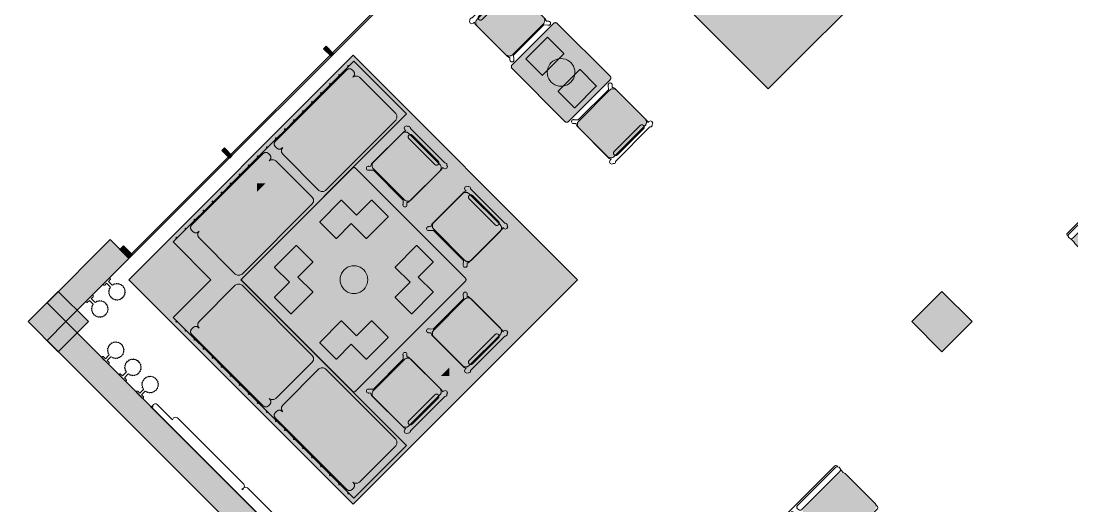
# Model space of a CAD drawing. Extents: x 2172.2 to 2210.6, y 415.3 to 458.1.
# Drawn here: x 2172.39 to 2182.26, y 447.79 to 452.34 of the extents above; entities that cross this region are included whole.
import ezdxf

# ---------------------------------------------------------------- set-up
doc = ezdxf.new("R2010")
doc.units = 0
for name, color, linetype, lineweight in [('AYAA_B2_BANQUETTES', 7, 'Continuous', 18), ('AYAA_B2_CHAIRS', 7, 'Continuous', 18), ('AYAA_B2_COLUMNS', 8, 'Continuous', 30), ('AYAA_B2_FINE_DETAIL', 8, 'Continuous', 9), ('AYAA_B2_FLOOR_DECOR', 32, 'Continuous', 9), ('AYAA_B2_GLAZING', 4, 'Continuous', 13), ('AYAA_B2_TABLES', 7, 'Continuous', 18), ('AYAA_B2_WALL_DECOR', 32, 'Continuous', 13), ('AYAA_B2_WALL_LIGHTS', 32, 'Continuous', 13), ('AYAA_B2_WALLS', 7, 'Continuous', 30)]:
    doc.layers.add(name, color=color, linetype=linetype, lineweight=lineweight)

# ---------------------------------------------------------------- blocks, each defined once
blk = doc.blocks.new('AYAA_B2_ARCHITECTURE')
at = {"layer": 'AYAA_B2_COLUMNS', "true_color": 0xc2b092}
for points in [[(-17.257515, 15.798936), (-16.974674, 15.516096), (-17.257515, 15.233257), (-17.540321, 15.51613)], [(-8.68074, 15.516096), (-8.96358, 15.233257), (-9.246388, 15.51613), (-8.96358, 15.798936)]]:
    blk.add_hatch(color=256, dxfattribs=at).paths.add_polyline_path(points)
at = {"layer": 'AYAA_B2_WALLS', "true_color": 0xe4e1d8}
for points in [[(-14.768146, 18.076176), (-14.744103, 18.100218), (-14.673393, 18.029507), (-14.697434, 18.005465)], [(-15.722739, 17.121582), (-15.698698, 17.145624), (-15.627987, 17.074913), (-15.652029, 17.050871)], [(-17.186804, 15.516096), (-17.363581, 15.692873), (-16.771379, 16.285074), (-16.594603, 16.108297)], [(-16.678041, 16.194565), (-16.645514, 16.227093), (-16.560661, 16.142239), (-16.593187, 16.109713)], [(-17.430969, 6.977996), (-17.607746, 7.154773), (-13.39339, 11.369129), (-17.363581, 15.33932), (-17.186804, 15.516096), (-13.039837, 11.369129)]]:
    blk.add_hatch(color=256, dxfattribs=at).paths.add_polyline_path(points)
at = {"layer": 'AYAA_B2_COLUMNS', "linetype": 'Continuous', "lineweight": -2}
for points in [[(-17.257515, 15.798936), (-16.974674, 15.516096), (-17.257515, 15.233257), (-17.540321, 15.51613)], [(-8.68074, 15.516096), (-8.96358, 15.233257), (-9.246388, 15.51613), (-8.96358, 15.798936)]]:
    blk.add_lwpolyline(points, close=True, dxfattribs=at)
at = {"layer": 'AYAA_B2_GLAZING', "linetype": 'Continuous', "lineweight": -2}
blk.add_lwpolyline([(-13.837099, 18.887014), (-13.826492, 18.876408), (-16.576925, 16.125977), (-16.58753, 16.136581)], close=True, dxfattribs=at)
at = {"layer": 'AYAA_B2_WALLS', "linetype": 'Continuous', "lineweight": -2}
for points in [[(-14.768146, 18.076176), (-14.744103, 18.100218), (-14.673393, 18.029507), (-14.697434, 18.005465)], [(-15.722739, 17.121582), (-15.698698, 17.145624), (-15.627987, 17.074913), (-15.652029, 17.050871)], [(-17.186804, 15.516096), (-17.363581, 15.692873), (-16.771379, 16.285074), (-16.594603, 16.108297)], [(-16.678041, 16.194565), (-16.645514, 16.227093), (-16.560661, 16.142239), (-16.593187, 16.109713)], [(-17.430969, 6.977996), (-17.607746, 7.154773), (-13.39339, 11.369129), (-17.363581, 15.33932), (-17.186804, 15.516096), (-13.039837, 11.369129)]]:
    blk.add_lwpolyline(points, close=True, dxfattribs=at)
blk = doc.blocks.new('AYAA_B2_FLOOR_DECOR_09')
at = {"true_color": 0xe6decc}
h = blk.add_hatch(color=256, dxfattribs=at)
h.paths.add_polyline_path([(-1.495, 1.485), (1.485, 1.485), (1.485, -1.495), (-1.495, -1.495)])
h.paths.add_polyline_path([(-1.2566, 1.2168), (-1.2566, 1.1572), (-0.119686, 1.1572), (-1.281886, -0.005), (-0.119686, -1.1672), (-1.2566, -1.1672), (-1.2566, -1.2268), (-0.060086, -1.2268), (-0.005, -1.281886), (0.050086, -1.2268), (1.2466, -1.2268), (1.2466, -1.1672), (0.109686, -1.1672), (1.271886, -0.005), (0.109686, 1.1572), (1.2466, 1.1572), (1.2466, 1.2168), (0.050086, 1.2168), (-0.005, 1.271886), (-0.060086, 1.2168)], flags=0)
at = {"true_color": 0xa16b4f}
for points in [[(1.2466, 1.2168), (1.2466, 1.1572), (-1.2566, 1.1572), (-1.2566, 1.2168)], [(-1.2566, -1.1672), (1.2466, -1.1672), (1.2466, -1.2268), (-1.2566, -1.2268)]]:
    blk.add_hatch(color=256, dxfattribs=at).paths.add_polyline_path(points)
at = {"true_color": 0x3d3b33}
for points in [[(-0.005, 1.271886), (0.050086, 1.2168), (-0.000486, 1.2168), (-0.005, 1.221314), (-0.009514, 1.2168), (-0.060086, 1.2168)], [(-1.281886, -0.005), (-0.119686, 1.1572), (-0.069114, 1.1572), (-1.231314, -0.005), (-0.069114, -1.1672), (-0.119686, -1.1672)], [(0.109686, 1.1572), (1.271886, -0.005), (0.109686, -1.1672), (0.059114, -1.1672), (1.221314, -0.005), (0.059114, 1.1572)], [(-0.009514, -1.2268), (-0.005, -1.231314), (-0.000486, -1.2268), (0.050086, -1.2268), (-0.005, -1.281886), (-0.060086, -1.2268)]]:
    blk.add_hatch(color=256, dxfattribs=at).paths.add_polyline_path(points)
at = {"true_color": 0xe6decc}
for points in [[(-0.005, 1.221314), (-0.000486, 1.2168), (-0.009514, 1.2168)], [(0.297514, -0.005), (-0.005, -0.307514), (-0.307514, -0.005), (-0.005, 0.297514)], [(-0.009514, -1.2268), (-0.000486, -1.2268), (-0.005, -1.231314)]]:
    blk.add_hatch(color=256, dxfattribs=at).paths.add_polyline_path(points)
h = blk.add_hatch(color=256, dxfattribs=at)
h.paths.add_polyline_path([(0.059114, 1.1572), (1.221314, -0.005), (0.059114, -1.1672), (-0.069114, -1.1672), (-1.231314, -0.005), (-0.069114, 1.1572)])
h.paths.add_polyline_path([(-0.005, -1.013686), (1.003686, -0.005), (-0.005, 1.003686), (-1.013686, -0.005)], flags=0)
at = {"true_color": 0xa16b4f}
h = blk.add_hatch(color=256, dxfattribs=at)
h.paths.add_polyline_path([(1.003686, -0.005), (-0.005, -1.013686), (-1.013686, -0.005), (-0.005, 1.003686)])
h.paths.add_polyline_path([(-0.005, -0.963114), (0.953114, -0.005), (-0.005, 0.953114), (-0.963114, -0.005)], flags=0)
at = {"true_color": 0xe6decc}
h = blk.add_hatch(color=256, dxfattribs=at)
h.paths.add_polyline_path([(-0.005, 0.953114), (0.953114, -0.005), (-0.005, -0.963114), (-0.963114, -0.005)])
h.paths.add_polyline_path([(-0.005, -0.715686), (0.705686, -0.005), (-0.005, 0.705686), (-0.715686, -0.005)], flags=0)
at = {"true_color": 0x3d3b33}
h = blk.add_hatch(color=256, dxfattribs=at)
h.paths.add_polyline_path([(-0.005, 0.705686), (0.705686, -0.005), (-0.005, -0.715686), (-0.715686, -0.005)])
h.paths.add_polyline_path([(-0.005, -0.665114), (0.655114, -0.005), (-0.005, 0.655114), (-0.665114, -0.005)], flags=0)
at = {"true_color": 0xe6decc}
h = blk.add_hatch(color=256, dxfattribs=at)
h.paths.add_polyline_path([(-0.665114, -0.005), (-0.005, 0.655114), (0.655114, -0.005), (-0.005, -0.665114)])
h.paths.add_polyline_path([(0.348086, -0.005), (-0.005, 0.348086), (-0.358086, -0.005), (-0.005, -0.358086)], flags=0)
at = {"true_color": 0x757d5e}
h = blk.add_hatch(color=256, dxfattribs=at)
h.paths.add_polyline_path([(-0.358086, -0.005), (-0.005, 0.348086), (0.348086, -0.005), (-0.005, -0.358086)])
h.paths.add_polyline_path([(0.297514, -0.005), (-0.005, 0.297514), (-0.307514, -0.005), (-0.005, -0.307514)], flags=0)
at = {"color": 0, "linetype": 'Continuous', "lineweight": -2}
blk.add_lwpolyline([(1.485, -1.495), (-1.495, -1.495), (-1.495, 1.485), (1.485, 1.485)], close=True, dxfattribs=at)
blk = doc.blocks.new('AYAA_B2_FLOOR_DECOR_10')
at = {"true_color": 0xe6decc}
h = blk.add_hatch(color=256, dxfattribs=at)
h.paths.add_polyline_path([(-1.495, 1.485), (1.485, 1.485), (1.485, -1.495), (-1.495, -1.495)])
h.paths.add_polyline_path([(-1.2566, 1.2168), (-1.2566, 1.1572), (-0.119686, 1.1572), (-1.281886, -0.005), (-0.119686, -1.1672), (-1.2566, -1.1672), (-1.2566, -1.2268), (-0.060086, -1.2268), (-0.005, -1.281886), (0.050086, -1.2268), (1.2466, -1.2268), (1.2466, -1.1672), (0.109686, -1.1672), (1.271886, -0.005), (0.109686, 1.1572), (1.2466, 1.1572), (1.2466, 1.2168), (0.050086, 1.2168), (-0.005, 1.271886), (-0.060086, 1.2168)], flags=0)
at = {"true_color": 0xa16b4f}
for points in [[(1.2466, 1.2168), (1.2466, 1.1572), (-1.2566, 1.1572), (-1.2566, 1.2168)], [(-1.2566, -1.1672), (1.2466, -1.1672), (1.2466, -1.2268), (-1.2566, -1.2268)]]:
    blk.add_hatch(color=256, dxfattribs=at).paths.add_polyline_path(points)
at = {"true_color": 0x3d3b33}
for points in [[(-0.005, 1.271886), (0.050086, 1.2168), (-0.000486, 1.2168), (-0.005, 1.221314), (-0.009514, 1.2168), (-0.060086, 1.2168)], [(-1.281886, -0.005), (-0.119686, 1.1572), (-0.069114, 1.1572), (-1.231314, -0.005), (-0.069114, -1.1672), (-0.119686, -1.1672)], [(0.109686, 1.1572), (1.271886, -0.005), (0.109686, -1.1672), (0.059114, -1.1672), (1.221314, -0.005), (0.059114, 1.1572)], [(-0.009514, -1.2268), (-0.005, -1.231314), (-0.000486, -1.2268), (0.050086, -1.2268), (-0.005, -1.281886), (-0.060086, -1.2268)]]:
    blk.add_hatch(color=256, dxfattribs=at).paths.add_polyline_path(points)
at = {"true_color": 0xe6decc}
for points in [[(-0.005, 1.221314), (-0.000486, 1.2168), (-0.009514, 1.2168)], [(0.297514, -0.005), (-0.005, -0.307514), (-0.307514, -0.005), (-0.005, 0.297514)], [(-0.009514, -1.2268), (-0.000486, -1.2268), (-0.005, -1.231314)]]:
    blk.add_hatch(color=256, dxfattribs=at).paths.add_polyline_path(points)
h = blk.add_hatch(color=256, dxfattribs=at)
h.paths.add_polyline_path([(0.059114, 1.1572), (1.221314, -0.005), (0.059114, -1.1672), (-0.069114, -1.1672), (-1.231314, -0.005), (-0.069114, 1.1572)])
h.paths.add_polyline_path([(-0.005, -1.013686), (1.003686, -0.005), (-0.005, 1.003686), (-1.013686, -0.005)], flags=0)
at = {"true_color": 0xa16b4f}
h = blk.add_hatch(color=256, dxfattribs=at)
h.paths.add_polyline_path([(1.003686, -0.005), (-0.005, -1.013686), (-1.013686, -0.005), (-0.005, 1.003686)])
h.paths.add_polyline_path([(-0.005, -0.963114), (0.953114, -0.005), (-0.005, 0.953114), (-0.963114, -0.005)], flags=0)
at = {"true_color": 0xe6decc}
h = blk.add_hatch(color=256, dxfattribs=at)
h.paths.add_polyline_path([(-0.005, 0.953114), (0.953114, -0.005), (-0.005, -0.963114), (-0.963114, -0.005)])
h.paths.add_polyline_path([(-0.005, -0.715686), (0.705686, -0.005), (-0.005, 0.705686), (-0.715686, -0.005)], flags=0)
at = {"true_color": 0x3d3b33}
h = blk.add_hatch(color=256, dxfattribs=at)
h.paths.add_polyline_path([(-0.005, 0.705686), (0.705686, -0.005), (-0.005, -0.715686), (-0.715686, -0.005)])
h.paths.add_polyline_path([(-0.005, -0.665114), (0.655114, -0.005), (-0.005, 0.655114), (-0.665114, -0.005)], flags=0)
at = {"true_color": 0xe6decc}
h = blk.add_hatch(color=256, dxfattribs=at)
h.paths.add_polyline_path([(-0.665114, -0.005), (-0.005, 0.655114), (0.655114, -0.005), (-0.005, -0.665114)])
h.paths.add_polyline_path([(0.348086, -0.005), (-0.005, 0.348086), (-0.358086, -0.005), (-0.005, -0.358086)], flags=0)
at = {"true_color": 0x757d5e}
h = blk.add_hatch(color=256, dxfattribs=at)
h.paths.add_polyline_path([(-0.358086, -0.005), (-0.005, 0.348086), (0.348086, -0.005), (-0.005, -0.358086)])
h.paths.add_polyline_path([(0.297514, -0.005), (-0.005, 0.297514), (-0.307514, -0.005), (-0.005, -0.307514)], flags=0)
at = {"color": 0, "linetype": 'Continuous', "lineweight": -2}
blk.add_lwpolyline([(1.485, -1.495), (-1.495, -1.495), (-1.495, 1.485), (1.485, 1.485)], close=True, dxfattribs=at)
blk = doc.blocks.new('AYAA_B2_PERIMETER_BENCH_5')
at = {"true_color": 0xe8ddc8}
for points in [[(-1.475, 0.22), (-1.469656, 0.239974), (-1.454974, 0.254656), (-1.435, 0.26), (-0.965, 0.26), (-0.945026, 0.254656), (-0.930344, 0.239974), (-0.925, 0.22), (-0.925, -0.18), (-0.930344, -0.199974), (-0.945026, -0.214656), (-0.965, -0.22), (-1.435, -0.22), (-1.454974, -0.214656), (-1.469656, -0.199974), (-1.475, -0.18)], [(-0.869656, 0.239974), (-0.854974, 0.254656), (-0.835, 0.26), (-0.365, 0.26), (-0.345026, 0.254656), (-0.330344, 0.239974), (-0.325, 0.22), (-0.325, -0.18), (-0.330344, -0.199974), (-0.345026, -0.214656), (-0.365, -0.22), (-0.835, -0.22), (-0.854974, -0.214656), (-0.869656, -0.199974), (-0.875, -0.18), (-0.875, 0.22)], [(-0.269656, 0.239974), (-0.254974, 0.254656), (-0.235, 0.26), (0.235, 0.26), (0.254974, 0.254656), (0.269656, 0.239974), (0.275, 0.22), (0.275, -0.18), (0.269656, -0.199974), (0.254974, -0.214656), (0.235, -0.22), (-0.235, -0.22), (-0.254974, -0.214656), (-0.269656, -0.199974), (-0.275, -0.18), (-0.275, 0.22)], [(0.345026, 0.254656), (0.365, 0.26), (0.835, 0.26), (0.854974, 0.254656), (0.869656, 0.239974), (0.875, 0.22), (0.875, -0.18), (0.869656, -0.199974), (0.854974, -0.214656), (0.835, -0.22), (0.365, -0.22), (0.345026, -0.214656), (0.330344, -0.199974), (0.325, -0.18), (0.325, 0.22), (0.330344, 0.239974)], [(0.965, 0.26), (1.435, 0.26), (1.454974, 0.254656), (1.469656, 0.239974), (1.475, 0.22), (1.475, -0.18), (1.469656, -0.199974), (1.454974, -0.214656), (1.435, -0.22), (0.965, -0.22), (0.945026, -0.214656), (0.930344, -0.199974), (0.925, -0.18), (0.925, 0.22), (0.930344, 0.239974), (0.945026, 0.254656)]]:
    blk.add_hatch(color=256, dxfattribs=at).paths.add_polyline_path(points)
at = {"color": 0, "linetype": 'Continuous', "lineweight": -2}
for points in [[(-1.472061, -0.271486), (-1.475, -0.2605), (-1.475, -0.2495), (-1.472061, -0.238514), (-1.47, -0.236453), (-1.47, -0.198688), (-1.475, -0.18), (-1.475, 0.22), (-1.47, 0.238688), (-1.47, 0.255), (-1.467996, 0.26249), (-1.46249, 0.267996), (-1.455, 0.27), (1.455, 0.27), (1.46249, 0.267996), (1.467996, 0.26249), (1.47, 0.255), (1.47, 0.238688), (1.475, 0.22), (1.475, -0.18), (1.47, -0.198688), (1.47, -0.236453), (1.472061, -0.238514), (1.475, -0.2495), (1.475, -0.2605), (1.472061, -0.271486), (1.469799, -0.273748), (1.47, -0.2745), (1.47, -0.2855), (1.468397, -0.291492), (1.463992, -0.295897), (1.458, -0.2975), (-1.458, -0.2975), (-1.463992, -0.295897), (-1.468397, -0.291492), (-1.47, -0.2855), (-1.47, -0.2745), (-1.469799, -0.273748)], [(-1.463986, -0.230439), (-1.453, -0.2275), (-0.947, -0.2275), (-0.936014, -0.230439), (-0.927939, -0.238514), (-0.925, -0.2495), (-0.925, -0.2605), (-0.927939, -0.271486), (-0.936014, -0.279561), (-0.947, -0.2825), (-1.453, -0.2825), (-1.463986, -0.279561), (-1.472061, -0.271486), (-1.475, -0.2605), (-1.475, -0.2495), (-1.472061, -0.238514)], [(-0.872061, -0.238514), (-0.863985, -0.230439), (-0.853, -0.2275), (-0.347, -0.2275), (-0.336014, -0.230439), (-0.327939, -0.238514), (-0.325, -0.2495), (-0.325, -0.2605), (-0.327939, -0.271486), (-0.336014, -0.279561), (-0.347, -0.2825), (-0.853, -0.2825), (-0.863985, -0.279561), (-0.872061, -0.271486), (-0.875, -0.2605), (-0.875, -0.2495)], [(-0.272061, -0.238514), (-0.263986, -0.230439), (-0.253, -0.2275), (0.253, -0.2275), (0.263986, -0.230439), (0.272061, -0.238514), (0.275, -0.2495), (0.275, -0.2605), (0.272061, -0.271486), (0.263986, -0.279561), (0.253, -0.2825), (-0.253, -0.2825), (-0.263986, -0.279561), (-0.272061, -0.271486), (-0.275, -0.2605), (-0.275, -0.2495)], [(0.325, -0.2495), (0.327939, -0.238514), (0.336014, -0.230439), (0.347, -0.2275), (0.853, -0.2275), (0.863985, -0.230439), (0.872061, -0.238514), (0.875, -0.2495), (0.875, -0.2605), (0.872061, -0.271486), (0.863985, -0.279561), (0.853, -0.2825), (0.347, -0.2825), (0.336014, -0.279561), (0.327939, -0.271486), (0.325, -0.2605)], [(0.925, -0.2495), (0.927939, -0.238514), (0.936014, -0.230439), (0.947, -0.2275), (1.453, -0.2275), (1.463986, -0.230439), (1.472061, -0.238514), (1.475, -0.2495), (1.475, -0.2605), (1.472061, -0.271486), (1.463986, -0.279561), (1.453, -0.2825), (0.947, -0.2825), (0.936014, -0.279561), (0.927939, -0.271486), (0.925, -0.2605)]]:
    blk.add_lwpolyline(points, close=True, dxfattribs=at)
blk = doc.blocks.new('AYAA_B2_PERIMETER_BENCH_4')
at = {"true_color": 0xe8ddc8}
for points in [[(-1.154974, 0.254656), (-1.135, 0.26), (-0.665, 0.26), (-0.645026, 0.254656), (-0.630344, 0.239974), (-0.625, 0.22), (-0.625, -0.18), (-0.630344, -0.199974), (-0.645026, -0.214656), (-0.665, -0.22), (-1.135, -0.22), (-1.154974, -0.214656), (-1.169656, -0.199974), (-1.175, -0.18), (-1.175, 0.22), (-1.169656, 0.239974)], [(-0.535, 0.26), (-0.065, 0.26), (-0.045026, 0.254656), (-0.030344, 0.239974), (-0.025, 0.22), (-0.025, -0.18), (-0.030344, -0.199974), (-0.045026, -0.214656), (-0.065, -0.22), (-0.535, -0.22), (-0.554974, -0.214656), (-0.569656, -0.199974), (-0.575, -0.18), (-0.575, 0.22), (-0.569656, 0.239974), (-0.554974, 0.254656)], [(0.045026, 0.254656), (0.065, 0.26), (0.535, 0.26), (0.554974, 0.254656), (0.569656, 0.239974), (0.575, 0.22), (0.575, -0.18), (0.569656, -0.199974), (0.554974, -0.214656), (0.535, -0.22), (0.065, -0.22), (0.045026, -0.214656), (0.030344, -0.199974), (0.025, -0.18), (0.025, 0.22), (0.030344, 0.239974)], [(0.665, 0.26), (1.135, 0.26), (1.154974, 0.254656), (1.169656, 0.239974), (1.175, 0.22), (1.175, -0.18), (1.169656, -0.199974), (1.154974, -0.214656), (1.135, -0.22), (0.665, -0.22), (0.645026, -0.214656), (0.630344, -0.199974), (0.625, -0.18), (0.625, 0.22), (0.630344, 0.239974), (0.645026, 0.254656)]]:
    blk.add_hatch(color=256, dxfattribs=at).paths.add_polyline_path(points)
at = {"color": 0, "linetype": 'Continuous', "lineweight": -2}
for points in [[(-1.175, -0.2495), (-1.172061, -0.238514), (-1.17, -0.236453), (-1.17, -0.198688), (-1.175, -0.18), (-1.175, 0.22), (-1.17, 0.238688), (-1.17, 0.255), (-1.167996, 0.26249), (-1.16249, 0.267996), (-1.155, 0.27), (1.155, 0.27), (1.16249, 0.267996), (1.167996, 0.26249), (1.17, 0.255), (1.17, 0.238688), (1.175, 0.22), (1.175, -0.18), (1.17, -0.198688), (1.17, -0.236453), (1.172061, -0.238514), (1.175, -0.2495), (1.175, -0.2605), (1.172061, -0.271486), (1.169799, -0.273748), (1.17, -0.2745), (1.17, -0.2855), (1.168397, -0.291492), (1.163992, -0.295897), (1.158, -0.2975), (-1.158, -0.2975), (-1.163992, -0.295897), (-1.168397, -0.291492), (-1.17, -0.2855), (-1.17, -0.2745), (-1.169799, -0.273748), (-1.172061, -0.271486), (-1.175, -0.2605)], [(-1.153, -0.2275), (-0.647, -0.2275), (-0.636015, -0.230439), (-0.627939, -0.238514), (-0.625, -0.2495), (-0.625, -0.2605), (-0.627939, -0.271486), (-0.636014, -0.279561), (-0.647, -0.2825), (-1.153, -0.2825), (-1.163985, -0.279561), (-1.172061, -0.271486), (-1.175, -0.2605), (-1.175, -0.2495), (-1.172061, -0.238514), (-1.163985, -0.230439)], [(-0.563986, -0.230439), (-0.553, -0.2275), (-0.047, -0.2275), (-0.036014, -0.230439), (-0.027939, -0.238514), (-0.025, -0.2495), (-0.025, -0.2605), (-0.027939, -0.271486), (-0.036014, -0.279561), (-0.047, -0.2825), (-0.553, -0.2825), (-0.563986, -0.279561), (-0.572061, -0.271486), (-0.575, -0.2605), (-0.575, -0.2495), (-0.572061, -0.238514)], [(0.027939, -0.238514), (0.036014, -0.230439), (0.047, -0.2275), (0.553, -0.2275), (0.563986, -0.230439), (0.572061, -0.238514), (0.575, -0.2495), (0.575, -0.2605), (0.572061, -0.271486), (0.563986, -0.279561), (0.553, -0.2825), (0.047, -0.2825), (0.036014, -0.279561), (0.027939, -0.271486), (0.025, -0.2605), (0.025, -0.2495)], [(0.636015, -0.230439), (0.647, -0.2275), (1.153, -0.2275), (1.163985, -0.230439), (1.172061, -0.238514), (1.175, -0.2495), (1.175, -0.2605), (1.172061, -0.271486), (1.163985, -0.279561), (1.153, -0.2825), (0.647, -0.2825), (0.636015, -0.279561), (0.627939, -0.271486), (0.625, -0.2605), (0.625, -0.2495), (0.627939, -0.238514)]]:
    blk.add_lwpolyline(points, close=True, dxfattribs=at)
blk = doc.blocks.new('AYAA_B2_L_CORNER_BANQUETTE')
at = {"true_color": 0xe8ddc8}
for points in [[(-0.825, 1.38), (-0.80253, 1.373988), (-0.786012, 1.357471), (-0.78, 1.335), (-0.78, 0.405), (-0.786012, 0.38253), (-0.802529, 0.366012), (-0.825, 0.36), (-1.305, 0.36), (-1.327471, 0.366012), (-1.343988, 0.38253), (-1.35, 0.405), (-1.35, 1.335), (-1.343988, 1.357471), (-1.327471, 1.373988), (-1.305, 1.38)], [(-0.825, 0.27), (-0.80253, 0.263988), (-0.786012, 0.24747), (-0.78, 0.225), (-0.78, -0.705), (-0.786012, -0.72747), (-0.802529, -0.743988), (-0.825, -0.75), (-1.305, -0.75), (-1.327471, -0.743988), (-1.343988, -0.72747), (-1.35, -0.705), (-1.35, 0.225), (-1.343988, 0.24747), (-1.327471, 0.263988), (-1.305, 0.27)], [(-0.72747, -0.786012), (-0.705, -0.78), (0.225, -0.78), (0.24747, -0.786012), (0.263988, -0.80253), (0.27, -0.825), (0.27, -1.305), (0.263988, -1.327471), (0.24747, -1.343988), (0.225, -1.35), (-0.705, -1.35), (-0.72747, -1.343988), (-0.743988, -1.327471), (-0.75, -1.305), (-0.75, -0.825), (-0.743988, -0.802529)], [(0.405, -0.78), (1.335, -0.78), (1.357471, -0.786012), (1.373988, -0.80253), (1.38, -0.825), (1.38, -1.305), (1.373988, -1.327471), (1.357471, -1.343988), (1.335, -1.35), (0.405, -1.35), (0.38253, -1.343988), (0.366012, -1.327471), (0.36, -1.305), (0.36, -0.825), (0.366012, -0.802529), (0.38253, -0.786012)]]:
    blk.add_hatch(color=256, dxfattribs=at).paths.add_polyline_path(points)
at = {"color": 0, "linetype": 'Continuous', "lineweight": -2}
for points in [[(-1.45, 1.38), (-1.451465, 1.376464), (-1.455, 1.375), (-1.458536, 1.376464), (-1.46, 1.38), (-1.458536, 1.383536), (-1.455, 1.385), (-1.451465, 1.383536)], [(-1.45, -0.9), (-1.45, -0.75), (-1.45, -0.66), (-1.45, -0.54), (-1.45, -0.42), (-1.45, -0.3), (-1.45, -0.18), (-1.45, -0.06), (-1.45, 0.06), (-1.45, 0.18), (-1.45, 0.3), (-1.45, 0.42), (-1.45, 0.54), (-1.45, 0.66), (-1.45, 0.78), (-1.45, 0.9), (-1.45, 1.02), (-1.45, 1.14), (-1.45, 1.26), (-1.45, 1.38), (-1.45, 1.45), (-0.75, 1.45), (-0.75, -0.75), (1.45, -0.75), (1.45, -1.45), (1.435, -1.45), (1.38, -1.45), (1.26, -1.45), (1.14, -1.45), (1.02, -1.45), (0.9, -1.45), (0.78, -1.45), (0.66, -1.45), (0.54, -1.45), (0.42, -1.45), (0.3, -1.45), (0.18, -1.45), (0.06, -1.45), (-0.06, -1.45), (-0.18, -1.45), (-0.3, -1.45), (-0.42, -1.45), (-0.54, -1.45), (-0.66, -1.45), (-0.75, -1.45), (-0.78, -1.45), (-0.9, -1.45), (-0.95, -1.45), (-0.95, -0.95), (-1.45, -0.95), (-1.45, -0.935)], [(-1.44, 1.345), (-1.435324, 1.362477), (-1.422477, 1.375324), (-1.405, 1.38), (-1.385, 1.38), (-1.367523, 1.375324), (-1.354676, 1.362477), (-1.35, 1.345), (-1.35, 1.335), (-1.343988, 1.357471), (-1.327471, 1.373988), (-1.305, 1.38), (-0.825, 1.38), (-0.80253, 1.373988), (-0.786012, 1.357471), (-0.78, 1.335), (-0.78, 0.405), (-0.786012, 0.38253), (-0.802529, 0.366012), (-0.825, 0.36), (-1.305, 0.36), (-1.327471, 0.366012), (-1.343988, 0.38253), (-1.35, 0.405), (-1.35, 0.395), (-1.354676, 0.377523), (-1.367523, 0.364676), (-1.385, 0.36), (-1.405, 0.36), (-1.422477, 0.364676), (-1.435324, 0.377523), (-1.44, 0.395)], [(-1.45, 1.26), (-1.451465, 1.256464), (-1.455, 1.255), (-1.458536, 1.256464), (-1.46, 1.26), (-1.458536, 1.263535), (-1.455, 1.265), (-1.451465, 1.263535)], [(-1.45, 1.14), (-1.451465, 1.136464), (-1.455, 1.135), (-1.458536, 1.136464), (-1.46, 1.14), (-1.458536, 1.143535), (-1.455, 1.145), (-1.451465, 1.143535)], [(-1.45, 1.02), (-1.451465, 1.016464), (-1.455, 1.015), (-1.458536, 1.016464), (-1.46, 1.02), (-1.458536, 1.023535), (-1.455, 1.025), (-1.451465, 1.023535)], [(-1.45, 0.9), (-1.451465, 0.896464), (-1.455, 0.895), (-1.458536, 0.896464), (-1.46, 0.9), (-1.458536, 0.903535), (-1.455, 0.905), (-1.451465, 0.903535)], [(-1.45, 0.78), (-1.451465, 0.776464), (-1.455, 0.775), (-1.458536, 0.776464), (-1.46, 0.78), (-1.458536, 0.783535), (-1.455, 0.785), (-1.451465, 0.783535)], [(-1.45, 0.66), (-1.451465, 0.656465), (-1.455, 0.655), (-1.458536, 0.656465), (-1.46, 0.66), (-1.458536, 0.663536), (-1.455, 0.665), (-1.451465, 0.663536)], [(-1.45, 0.54), (-1.451465, 0.536465), (-1.455, 0.535), (-1.458536, 0.536465), (-1.46, 0.54), (-1.458536, 0.543536), (-1.455, 0.545), (-1.451465, 0.543536)], [(-1.45, 0.42), (-1.451465, 0.416464), (-1.455, 0.415), (-1.458536, 0.416464), (-1.46, 0.42), (-1.458536, 0.423536), (-1.455, 0.425), (-1.451465, 0.423536)], [(-1.45, 0.3), (-1.451465, 0.296464), (-1.455, 0.295), (-1.458536, 0.296464), (-1.46, 0.3), (-1.458536, 0.303536), (-1.455, 0.305), (-1.451465, 0.303536)], [(-1.367523, 0.265324), (-1.354676, 0.252477), (-1.35, 0.235), (-1.35, 0.225), (-1.343988, 0.24747), (-1.327471, 0.263988), (-1.305, 0.27), (-0.825, 0.27), (-0.80253, 0.263988), (-0.786012, 0.24747), (-0.78, 0.225), (-0.78, -0.705), (-0.786012, -0.72747), (-0.802529, -0.743988), (-0.825, -0.75), (-1.305, -0.75), (-1.327471, -0.743988), (-1.343988, -0.72747), (-1.35, -0.705), (-1.35, -0.715), (-1.354676, -0.732477), (-1.367523, -0.745324), (-1.385, -0.75), (-1.405, -0.75), (-1.422477, -0.745324), (-1.435324, -0.732477), (-1.44, -0.715), (-1.44, 0.235), (-1.435324, 0.252477), (-1.422477, 0.265324), (-1.405, 0.27), (-1.385, 0.27)], [(-1.45, 0.18), (-1.451465, 0.176464), (-1.455, 0.175), (-1.458536, 0.176464), (-1.46, 0.18), (-1.458536, 0.183536), (-1.455, 0.185), (-1.451465, 0.183536)], [(-1.45, 0.06), (-1.451465, 0.056464), (-1.455, 0.055), (-1.458536, 0.056464), (-1.46, 0.06), (-1.458536, 0.063536), (-1.455, 0.065), (-1.451465, 0.063536)], [(-1.45, -0.06), (-1.451465, -0.063536), (-1.455, -0.065), (-1.458536, -0.063536), (-1.46, -0.06), (-1.458536, -0.056464), (-1.455, -0.055), (-1.451465, -0.056464)], [(-1.45, -0.18), (-1.451465, -0.183536), (-1.455, -0.185), (-1.458536, -0.183536), (-1.46, -0.18), (-1.458536, -0.176464), (-1.455, -0.175), (-1.451465, -0.176464)], [(-1.45, -0.3), (-1.451465, -0.303536), (-1.455, -0.305), (-1.458536, -0.303536), (-1.46, -0.3), (-1.458536, -0.296464), (-1.455, -0.295), (-1.451465, -0.296464)], [(-1.45, -0.42), (-1.451465, -0.423536), (-1.455, -0.425), (-1.458536, -0.423536), (-1.46, -0.42), (-1.458536, -0.416464), (-1.455, -0.415), (-1.451465, -0.416464)], [(-1.45, -0.54), (-1.451465, -0.543536), (-1.455, -0.545), (-1.458536, -0.543536), (-1.46, -0.54), (-1.458536, -0.536465), (-1.455, -0.535), (-1.451465, -0.536465)], [(-1.45, -0.66), (-1.451465, -0.663536), (-1.455, -0.665), (-1.458536, -0.663536), (-1.46, -0.66), (-1.458536, -0.656465), (-1.455, -0.655), (-1.451465, -0.656465)], [(-1.458536, -0.783535), (-1.46, -0.78), (-1.458536, -0.776464), (-1.455, -0.775), (-1.451465, -0.776464), (-1.45, -0.78), (-1.451465, -0.783535), (-1.455, -0.785)], [(-0.745324, -1.367523), (-0.732477, -1.354676), (-0.715, -1.35), (-0.705, -1.35), (-0.72747, -1.343988), (-0.743988, -1.327471), (-0.75, -1.305), (-0.75, -0.825), (-0.743988, -0.802529), (-0.72747, -0.786012), (-0.705, -0.78), (0.225, -0.78), (0.24747, -0.786012), (0.263988, -0.80253), (0.27, -0.825), (0.27, -1.305), (0.263988, -1.327471), (0.24747, -1.343988), (0.225, -1.35), (0.235, -1.35), (0.252477, -1.354676), (0.265324, -1.367523), (0.27, -1.385), (0.27, -1.405), (0.265324, -1.422477), (0.252477, -1.435324), (0.235, -1.44), (-0.715, -1.44), (-0.732477, -1.435324), (-0.745324, -1.422477), (-0.75, -1.405), (-0.75, -1.385)], [(0.377523, -1.354676), (0.395, -1.35), (0.405, -1.35), (0.38253, -1.343988), (0.366012, -1.327471), (0.36, -1.305), (0.36, -0.825), (0.366012, -0.802529), (0.38253, -0.786012), (0.405, -0.78), (1.335, -0.78), (1.357471, -0.786012), (1.373988, -0.80253), (1.38, -0.825), (1.38, -1.305), (1.373988, -1.327471), (1.357471, -1.343988), (1.335, -1.35), (1.345, -1.35), (1.362477, -1.354676), (1.375324, -1.367523), (1.38, -1.385), (1.38, -1.405), (1.375324, -1.422477), (1.362477, -1.435324), (1.345, -1.44), (0.395, -1.44), (0.377523, -1.435324), (0.364676, -1.422477), (0.36, -1.405), (0.36, -1.385), (0.364676, -1.367523)], [(-1.45, -0.9), (-1.451465, -0.903535), (-1.455, -0.905), (-1.458536, -0.903535), (-1.46, -0.9), (-1.458536, -0.896464), (-1.455, -0.895), (-1.451465, -0.896464)], [(-0.9, -1.45), (-0.896464, -1.451465), (-0.895, -1.455), (-0.896464, -1.458536), (-0.9, -1.46), (-0.903535, -1.458536), (-0.905, -1.455), (-0.903535, -1.451465)], [(-0.78, -1.45), (-0.776464, -1.451465), (-0.775, -1.455), (-0.776464, -1.458536), (-0.78, -1.46), (-0.783535, -1.458536), (-0.785, -1.455), (-0.783535, -1.451465)], [(-0.66, -1.45), (-0.656465, -1.451465), (-0.655, -1.455), (-0.656465, -1.458536), (-0.66, -1.46), (-0.663536, -1.458536), (-0.665, -1.455), (-0.663536, -1.451465)], [(-0.54, -1.45), (-0.536465, -1.451465), (-0.535, -1.455), (-0.536465, -1.458536), (-0.54, -1.46), (-0.543536, -1.458536), (-0.545, -1.455), (-0.543536, -1.451465)], [(-0.42, -1.45), (-0.416464, -1.451465), (-0.415, -1.455), (-0.416464, -1.458536), (-0.42, -1.46), (-0.423536, -1.458536), (-0.425, -1.455), (-0.423536, -1.451465)], [(-0.3, -1.45), (-0.296464, -1.451465), (-0.295, -1.455), (-0.296464, -1.458536), (-0.3, -1.46), (-0.303536, -1.458536), (-0.305, -1.455), (-0.303536, -1.451465)], [(-0.18, -1.45), (-0.176464, -1.451465), (-0.175, -1.455), (-0.176464, -1.458536), (-0.18, -1.46), (-0.183536, -1.458536), (-0.185, -1.455), (-0.183536, -1.451465)], [(-0.06, -1.45), (-0.056464, -1.451465), (-0.055, -1.455), (-0.056464, -1.458536), (-0.06, -1.46), (-0.063536, -1.458536), (-0.065, -1.455), (-0.063536, -1.451465)], [(0.06, -1.45), (0.063536, -1.451465), (0.065, -1.455), (0.063536, -1.458536), (0.06, -1.46), (0.056464, -1.458536), (0.055, -1.455), (0.056464, -1.451465)], [(0.18, -1.45), (0.183536, -1.451465), (0.185, -1.455), (0.183536, -1.458536), (0.18, -1.46), (0.176464, -1.458536), (0.175, -1.455), (0.176464, -1.451465)], [(0.3, -1.45), (0.303536, -1.451465), (0.305, -1.455), (0.303536, -1.458536), (0.3, -1.46), (0.296464, -1.458536), (0.295, -1.455), (0.296464, -1.451465)], [(0.42, -1.45), (0.423536, -1.451465), (0.425, -1.455), (0.423536, -1.458536), (0.42, -1.46), (0.416464, -1.458536), (0.415, -1.455), (0.416464, -1.451465)], [(0.54, -1.45), (0.543536, -1.451465), (0.545, -1.455), (0.543536, -1.458536), (0.54, -1.46), (0.536465, -1.458536), (0.535, -1.455), (0.536465, -1.451465)], [(0.66, -1.45), (0.663536, -1.451465), (0.665, -1.455), (0.663536, -1.458536), (0.66, -1.46), (0.656465, -1.458536), (0.655, -1.455), (0.656465, -1.451465)], [(0.78, -1.45), (0.783535, -1.451465), (0.785, -1.455), (0.783535, -1.458536), (0.78, -1.46), (0.776464, -1.458536), (0.775, -1.455), (0.776464, -1.451465)], [(0.9, -1.45), (0.903535, -1.451465), (0.905, -1.455), (0.903535, -1.458536), (0.9, -1.46), (0.896464, -1.458536), (0.895, -1.455), (0.896464, -1.451465)], [(1.02, -1.45), (1.023535, -1.451465), (1.025, -1.455), (1.023535, -1.458536), (1.02, -1.46), (1.016464, -1.458536), (1.015, -1.455), (1.016464, -1.451465)], [(1.14, -1.45), (1.143535, -1.451465), (1.145, -1.455), (1.143535, -1.458536), (1.14, -1.46), (1.136464, -1.458536), (1.135, -1.455), (1.136464, -1.451465)], [(1.26, -1.45), (1.263535, -1.451465), (1.265, -1.455), (1.263535, -1.458536), (1.26, -1.46), (1.256464, -1.458536), (1.255, -1.455), (1.256464, -1.451465)], [(1.38, -1.45), (1.383536, -1.451465), (1.385, -1.455), (1.383536, -1.458536), (1.38, -1.46), (1.376464, -1.458536), (1.375, -1.455), (1.376464, -1.451465)]]:
    blk.add_lwpolyline(points, close=True, dxfattribs=at)
blk = doc.blocks.new('AYAA_B2_L_CORNER_TABLE')
at = {"true_color": 0xefe8d6}
blk.add_hatch(color=256, dxfattribs=at).paths.add_polyline_path([(-0.744142, -0.744142), (-0.745867, -0.742175), (-0.747321, -0.74), (-0.748478, -0.737654), (-0.749319, -0.735176), (-0.749829, -0.732611), (-0.75, -0.73), (-0.75, 0.73), (-0.749829, 0.732611), (-0.749319, 0.735176), (-0.748478, 0.737654), (-0.747321, 0.74), (-0.745867, 0.742175), (-0.744142, 0.744142), (-0.742175, 0.745867), (-0.74, 0.747321), (-0.737654, 0.748478), (-0.735176, 0.749319), (-0.732611, 0.749829), (-0.73, 0.75), (0.73, 0.75), (0.732611, 0.749829), (0.735176, 0.749319), (0.737654, 0.748478), (0.74, 0.747321), (0.742175, 0.745867), (0.744142, 0.744142), (0.745867, 0.742175), (0.747321, 0.74), (0.748478, 0.737654), (0.749319, 0.735176), (0.749829, 0.732611), (0.75, 0.73), (0.75, -0.73), (0.749829, -0.732611), (0.749319, -0.735176), (0.748478, -0.737654), (0.747321, -0.74), (0.745867, -0.742175), (0.744142, -0.744142), (0.742175, -0.745867), (0.74, -0.747321), (0.737654, -0.748478), (0.735176, -0.749319), (0.732611, -0.749829), (0.73, -0.75), (-0.73, -0.75), (-0.732611, -0.749829), (-0.735176, -0.749319), (-0.737654, -0.748478), (-0.74, -0.747321), (-0.742175, -0.745867)])
at = {"color": 0, "linetype": 'Continuous', "lineweight": -2}
blk.add_lwpolyline([(-0.75, 0.73), (-0.749829, 0.732611), (-0.749319, 0.735176), (-0.748478, 0.737654), (-0.747321, 0.74), (-0.745867, 0.742175), (-0.744142, 0.744142), (-0.742175, 0.745867), (-0.74, 0.747321), (-0.737654, 0.748478), (-0.735176, 0.749319), (-0.732611, 0.749829), (-0.73, 0.75), (0.73, 0.75), (0.732611, 0.749829), (0.735176, 0.749319), (0.737654, 0.748478), (0.74, 0.747321), (0.742175, 0.745867), (0.744142, 0.744142), (0.745867, 0.742175), (0.747321, 0.74), (0.748478, 0.737654), (0.749319, 0.735176), (0.749829, 0.732611), (0.75, 0.73), (0.75, -0.73), (0.749829, -0.732611), (0.749319, -0.735176), (0.748478, -0.737654), (0.747321, -0.74), (0.745867, -0.742175), (0.744142, -0.744142), (0.742175, -0.745867), (0.74, -0.747321), (0.737654, -0.748478), (0.735176, -0.749319), (0.732611, -0.749829), (0.73, -0.75), (-0.73, -0.75), (-0.732611, -0.749829), (-0.735176, -0.749319), (-0.737654, -0.748478), (-0.74, -0.747321), (-0.742175, -0.745867), (-0.744142, -0.744142), (-0.745867, -0.742175), (-0.747321, -0.74), (-0.748478, -0.737654), (-0.749319, -0.735176), (-0.749829, -0.732611), (-0.75, -0.73)], close=True, dxfattribs=at)
at = {"layer": 'AYAA_B2_FINE_DETAIL', "linetype": 'Continuous', "lineweight": -2}
for points in [[(-0.643, 0.41), (-0.445, 0.41), (-0.445, 0.608), (-0.444733, 0.608999), (-0.443999, 0.609733), (-0.443, 0.61), (-0.157, 0.61), (-0.156001, 0.609733), (-0.155267, 0.608999), (-0.155, 0.608), (-0.155, 0.392), (-0.155267, 0.391001), (-0.156001, 0.390267), (-0.157, 0.39), (-0.355, 0.39), (-0.355, 0.192), (-0.355267, 0.191001), (-0.356001, 0.190267), (-0.357, 0.19), (-0.643, 0.19), (-0.643999, 0.190267), (-0.644733, 0.191001), (-0.645, 0.192), (-0.645, 0.408), (-0.644733, 0.408999), (-0.643999, 0.409733)], [(0.443, 0.61), (0.443999, 0.609733), (0.444733, 0.608999), (0.445, 0.608), (0.445, 0.41), (0.643, 0.41), (0.643999, 0.409733), (0.644733, 0.408999), (0.645, 0.408), (0.645, 0.192), (0.644733, 0.191001), (0.643999, 0.190267), (0.643, 0.19), (0.357, 0.19), (0.356001, 0.190267), (0.355267, 0.191001), (0.355, 0.192), (0.355, 0.39), (0.157, 0.39), (0.156001, 0.390267), (0.155267, 0.391001), (0.155, 0.392), (0.155, 0.608), (0.155267, 0.608999), (0.156001, 0.609733), (0.157, 0.61)], [(-0.123637, 0.040172), (-0.115831, 0.059019), (-0.105172, 0.076412), (-0.091924, 0.091924), (-0.076412, 0.105172), (-0.059019, 0.115831), (-0.040172, 0.123637), (-0.020336, 0.128399), (0, 0.13), (0.020336, 0.128399), (0.040172, 0.123637), (0.059019, 0.115831), (0.076412, 0.105172), (0.091924, 0.091924), (0.105172, 0.076412), (0.115831, 0.059019), (0.123637, 0.040172), (0.128399, 0.020336), (0.13, 0), (0.128399, -0.020336), (0.123637, -0.040172), (0.115831, -0.059019), (0.105172, -0.076412), (0.091924, -0.091924), (0.076412, -0.105172), (0.059019, -0.115831), (0.040172, -0.123637), (0.020336, -0.128399), (0, -0.13), (-0.020336, -0.128399), (-0.040172, -0.123637), (-0.059019, -0.115831), (-0.076412, -0.105172), (-0.091924, -0.091924), (-0.105172, -0.076412), (-0.115831, -0.059019), (-0.123637, -0.040172), (-0.128399, -0.020336), (-0.13, 0), (-0.128399, 0.020336)], [(-0.356001, -0.190267), (-0.355267, -0.191001), (-0.355, -0.192), (-0.355, -0.39), (-0.157, -0.39), (-0.156001, -0.390267), (-0.155267, -0.391001), (-0.155, -0.392), (-0.155, -0.608), (-0.155267, -0.608999), (-0.156001, -0.609733), (-0.157, -0.61), (-0.443, -0.61), (-0.443999, -0.609733), (-0.444733, -0.608999), (-0.445, -0.608), (-0.445, -0.41), (-0.643, -0.41), (-0.643999, -0.409733), (-0.644733, -0.408999), (-0.645, -0.408), (-0.645, -0.192), (-0.644733, -0.191001), (-0.643999, -0.190267), (-0.643, -0.19), (-0.357, -0.19)], [(0.155267, -0.391001), (0.156001, -0.390267), (0.157, -0.39), (0.355, -0.39), (0.355, -0.192), (0.355267, -0.191001), (0.356001, -0.190267), (0.357, -0.19), (0.643, -0.19), (0.643999, -0.190267), (0.644733, -0.191001), (0.645, -0.192), (0.645, -0.408), (0.644733, -0.408999), (0.643999, -0.409733), (0.643, -0.41), (0.445, -0.41), (0.445, -0.608), (0.444733, -0.608999), (0.443999, -0.609733), (0.443, -0.61), (0.157, -0.61), (0.156001, -0.609733), (0.155267, -0.608999), (0.155, -0.608), (0.155, -0.392)]]:
    blk.add_lwpolyline(points, close=True, dxfattribs=at)
blk = doc.blocks.new('AYAA_B2_CHAIR_IVORY')
at = {"true_color": 0xeee6d3}
blk.add_hatch(color=256, dxfattribs=at).paths.add_polyline_path([(-0.247475, -0.204863), (-0.248872, -0.200013), (-0.249717, -0.195038), (-0.25, -0.19), (-0.25, 0.19), (-0.249717, 0.195038), (-0.248872, 0.200013), (-0.247475, 0.204863), (-0.245544, 0.209525), (-0.243103, 0.213941), (-0.240182, 0.218057), (-0.23682, 0.22182), (-0.233057, 0.225182), (-0.228941, 0.228103), (-0.224525, 0.230544), (-0.219863, 0.232475), (-0.215013, 0.233872), (-0.210038, 0.234717), (-0.205, 0.235), (0.205, 0.235), (0.210038, 0.234717), (0.215013, 0.233872), (0.219863, 0.232475), (0.224525, 0.230544), (0.228941, 0.228103), (0.233057, 0.225182), (0.23682, 0.22182), (0.240182, 0.218057), (0.243103, 0.213941), (0.245544, 0.209525), (0.247475, 0.204863), (0.248872, 0.200013), (0.249717, 0.195038), (0.25, 0.19), (0.25, -0.19), (0.249717, -0.195038), (0.248872, -0.200013), (0.247475, -0.204863), (0.245544, -0.209525), (0.243103, -0.213941), (0.240182, -0.218057), (0.23682, -0.22182), (0.233057, -0.225182), (0.228941, -0.228103), (0.224525, -0.230544), (0.219863, -0.232475), (0.215013, -0.233872), (0.210038, -0.234717), (0.205, -0.235), (-0.205, -0.235), (-0.210038, -0.234717), (-0.215013, -0.233872), (-0.219863, -0.232475), (-0.224525, -0.230544), (-0.228941, -0.228103), (-0.233057, -0.225182), (-0.23682, -0.22182), (-0.240182, -0.218057), (-0.243103, -0.213941), (-0.245544, -0.209525)])
at = {"color": 0, "linetype": 'Continuous', "lineweight": -2}
for points in [[(-0.255, -0.233), (-0.242972, -0.233), (-0.245992, -0.22998), (-0.25, -0.215), (-0.25, 0.215), (-0.245992, 0.22998), (-0.240149, 0.235823), (-0.252556, 0.249383), (-0.254118, 0.250179), (-0.258321, 0.254382), (-0.26102, 0.259679), (-0.26195, 0.26555), (-0.26102, 0.271421), (-0.258321, 0.276718), (-0.254118, 0.280921), (-0.248821, 0.28362), (-0.24295, 0.28455), (-0.237079, 0.28362), (-0.231782, 0.280921), (-0.227579, 0.276718), (-0.22608, 0.273776), (-0.20172, 0.24715), (-0.200943, 0.245), (0.200943, 0.245), (0.20172, 0.24715), (0.22608, 0.273776), (0.227579, 0.276718), (0.231782, 0.280921), (0.237079, 0.28362), (0.24295, 0.28455), (0.248821, 0.28362), (0.254118, 0.280921), (0.258321, 0.276718), (0.26102, 0.271421), (0.26195, 0.26555), (0.26102, 0.259679), (0.258321, 0.254382), (0.254118, 0.250179), (0.252556, 0.249383), (0.240149, 0.235823), (0.245992, 0.22998), (0.25, 0.215), (0.25, -0.215), (0.245992, -0.22998), (0.242972, -0.233), (0.255, -0.233), (0.270556, -0.239444), (0.277, -0.255), (0.270556, -0.270556), (0.259027, -0.275332), (0.258321, -0.276718), (0.254118, -0.280921), (0.248821, -0.28362), (0.24295, -0.28455), (0.237079, -0.28362), (0.231782, -0.280921), (0.227861, -0.277), (-0.227861, -0.277), (-0.231782, -0.280921), (-0.237079, -0.28362), (-0.24295, -0.28455), (-0.248821, -0.28362), (-0.254118, -0.280921), (-0.258321, -0.276718), (-0.259027, -0.275332), (-0.270556, -0.270556), (-0.277, -0.255), (-0.270556, -0.239444)], [(-0.247475, -0.204863), (-0.248872, -0.200013), (-0.249717, -0.195038), (-0.25, -0.19), (-0.25, 0.19), (-0.249717, 0.195038), (-0.248872, 0.200013), (-0.247475, 0.204863), (-0.245544, 0.209525), (-0.243103, 0.213941), (-0.240182, 0.218057), (-0.23682, 0.22182), (-0.233057, 0.225182), (-0.228941, 0.228103), (-0.224525, 0.230544), (-0.219863, 0.232475), (-0.215013, 0.233872), (-0.210038, 0.234717), (-0.205, 0.235), (0.205, 0.235), (0.210038, 0.234717), (0.215013, 0.233872), (0.219863, 0.232475), (0.224525, 0.230544), (0.228941, 0.228103), (0.233057, 0.225182), (0.23682, 0.22182), (0.240182, 0.218057), (0.243103, 0.213941), (0.245544, 0.209525), (0.247475, 0.204863), (0.248872, 0.200013), (0.249717, 0.195038), (0.25, 0.19), (0.25, -0.19), (0.249717, -0.195038), (0.248872, -0.200013), (0.247475, -0.204863), (0.245544, -0.209525), (0.243103, -0.213941), (0.240182, -0.218057), (0.23682, -0.22182), (0.233057, -0.225182), (0.228941, -0.228103), (0.224525, -0.230544), (0.219863, -0.232475), (0.215013, -0.233872), (0.210038, -0.234717), (0.205, -0.235), (-0.205, -0.235), (-0.210038, -0.234717), (-0.215013, -0.233872), (-0.219863, -0.232475), (-0.224525, -0.230544), (-0.228941, -0.228103), (-0.233057, -0.225182), (-0.23682, -0.22182), (-0.240182, -0.218057), (-0.243103, -0.213941), (-0.245544, -0.209525)], [(-0.183735, -0.203506), (-0.1725, -0.2005), (0.1725, -0.2005), (0.183735, -0.203506), (0.191994, -0.211765), (0.195, -0.223), (0.191994, -0.234235), (0.183735, -0.242494), (0.1725, -0.2455), (-0.1725, -0.2455), (-0.183735, -0.242494), (-0.191994, -0.234235), (-0.195, -0.223), (-0.191994, -0.211765)]]:
    blk.add_lwpolyline(points, close=True, dxfattribs=at)
blk = doc.blocks.new('AYAA_B2_DINING_1')
at = {"true_color": 0xefe8d6}
blk.add_hatch(color=256, dxfattribs=at).paths.add_polyline_path([(-0.292678, -0.367678), (-0.295225, -0.364695), (-0.297275, -0.36135), (-0.298776, -0.357725), (-0.299692, -0.353911), (-0.3, -0.35), (-0.3, 0.35), (-0.299692, 0.353911), (-0.298776, 0.357725), (-0.297275, 0.36135), (-0.295225, 0.364695), (-0.292678, 0.367678), (-0.289695, 0.370225), (-0.28635, 0.372275), (-0.282725, 0.373776), (-0.278911, 0.374692), (-0.275, 0.375), (0.275, 0.375), (0.278911, 0.374692), (0.282725, 0.373776), (0.28635, 0.372275), (0.289695, 0.370225), (0.292678, 0.367678), (0.295225, 0.364695), (0.297275, 0.36135), (0.298776, 0.357725), (0.299692, 0.353911), (0.3, 0.35), (0.3, -0.35), (0.299692, -0.353911), (0.298776, -0.357725), (0.297275, -0.36135), (0.295225, -0.364695), (0.292678, -0.367678), (0.289695, -0.370225), (0.28635, -0.372275), (0.282725, -0.373776), (0.278911, -0.374692), (0.275, -0.375), (-0.275, -0.375), (-0.278911, -0.374692), (-0.282725, -0.373776), (-0.28635, -0.372275), (-0.289695, -0.370225)])
at = {"color": 0, "linetype": 'Continuous', "lineweight": -2}
blk.add_lwpolyline([(-0.299692, 0.353911), (-0.298776, 0.357725), (-0.297275, 0.36135), (-0.295225, 0.364695), (-0.292678, 0.367678), (-0.289695, 0.370225), (-0.28635, 0.372275), (-0.282725, 0.373776), (-0.278911, 0.374692), (-0.275, 0.375), (0.275, 0.375), (0.278911, 0.374692), (0.282725, 0.373776), (0.28635, 0.372275), (0.289695, 0.370225), (0.292678, 0.367678), (0.295225, 0.364695), (0.297275, 0.36135), (0.298776, 0.357725), (0.299692, 0.353911), (0.3, 0.35), (0.3, -0.35), (0.299692, -0.353911), (0.298776, -0.357725), (0.297275, -0.36135), (0.295225, -0.364695), (0.292678, -0.367678), (0.289695, -0.370225), (0.28635, -0.372275), (0.282725, -0.373776), (0.278911, -0.374692), (0.275, -0.375), (-0.275, -0.375), (-0.278911, -0.374692), (-0.282725, -0.373776), (-0.28635, -0.372275), (-0.289695, -0.370225), (-0.292678, -0.367678), (-0.295225, -0.364695), (-0.297275, -0.36135), (-0.298776, -0.357725), (-0.299692, -0.353911), (-0.3, -0.35), (-0.3, 0.35)], close=True, dxfattribs=at)
at = {"layer": 'AYAA_B2_FINE_DETAIL', "linetype": 'Continuous', "lineweight": -2}
for points in [[(-0.144733, 0.106001), (-0.145, 0.107), (-0.145, 0.323), (-0.144733, 0.323999), (-0.143999, 0.324733), (-0.143, 0.325), (0.143, 0.325), (0.143999, 0.324733), (0.144733, 0.323999), (0.145, 0.323), (0.145, 0.107), (0.144733, 0.106001), (0.143999, 0.105267), (0.143, 0.105), (-0.143, 0.105), (-0.143999, 0.105267)], [(-0.123637, 0.040172), (-0.115831, 0.059019), (-0.105172, 0.076412), (-0.091924, 0.091924), (-0.076412, 0.105172), (-0.059019, 0.115831), (-0.040172, 0.123637), (-0.020336, 0.128399), (0, 0.13), (0.020336, 0.128399), (0.040172, 0.123637), (0.059019, 0.115831), (0.076412, 0.105172), (0.091924, 0.091924), (0.105172, 0.076412), (0.115831, 0.059019), (0.123637, 0.040172), (0.128399, 0.020336), (0.13, 0), (0.128399, -0.020336), (0.123637, -0.040172), (0.115831, -0.059019), (0.105172, -0.076412), (0.091924, -0.091924), (0.076412, -0.105172), (0.059019, -0.115831), (0.040172, -0.123637), (0.020336, -0.128399), (0, -0.13), (-0.020336, -0.128399), (-0.040172, -0.123637), (-0.059019, -0.115831), (-0.076412, -0.105172), (-0.091924, -0.091924), (-0.105172, -0.076412), (-0.115831, -0.059019), (-0.123637, -0.040172), (-0.128399, -0.020336), (-0.13, 0), (-0.128399, 0.020336)], [(-0.144733, -0.106001), (-0.143999, -0.105267), (-0.143, -0.105), (0.143, -0.105), (0.143999, -0.105267), (0.144733, -0.106001), (0.145, -0.107), (0.145, -0.323), (0.144733, -0.323999), (0.143999, -0.324733), (0.143, -0.325), (-0.143, -0.325), (-0.143999, -0.324733), (-0.144733, -0.323999), (-0.145, -0.323), (-0.145, -0.107)]]:
    blk.add_lwpolyline(points, close=True, dxfattribs=at)
blk = doc.blocks.new('AYAA_B2_UNIQUE_WALL_COMPOSITION_04')
at = {"color": 0, "linetype": 'Continuous', "lineweight": -2}
for points in [[(-0.256819, -0.092), (-0.77771, -0.092), (-0.796802, -0.084092), (-0.80471, -0.065), (-0.797254, -0.047), (-0.897507, -0.047), (-0.90999, -0.04366), (-0.919167, -0.034484), (-0.922507, -0.022), (-0.919167, -0.009516), (-0.90999, -0.00034), (-0.908719, 0), (-0.922507, 0), (-0.922507, 0.011), (0.922507, 0.011), (0.922507, 0), (0.908719, 0), (0.90999, -0.00034), (0.919167, -0.009516), (0.922507, -0.022), (0.919167, -0.034484), (0.90999, -0.04366), (0.897507, -0.047), (0.6931, -0.047), (0.700542, -0.065), (0.692648, -0.084092), (0.673591, -0.092), (-0.205073, -0.092), (-0.224165, -0.084092), (-0.23097, -0.067663), (-0.237763, -0.084092)], [(-0.224617, -0.047), (-0.237311, -0.047), (-0.23097, -0.062337)]]:
    blk.add_lwpolyline(points, close=True, dxfattribs=at)
blk = doc.blocks.new('AYAA_B2_SCONCE')
at = {"color": 0, "linetype": 'Continuous', "lineweight": -2}
blk.add_lwpolyline([(-0.066057, -0.178967), (-0.064423, -0.178291), (-0.064952, -0.1775), (-0.069291, -0.168701), (-0.071015, -0.163622), (-0.072921, -0.164412), (-0.075043, -0.163533), (-0.075921, -0.161412), (-0.075043, -0.15929), (-0.072921, -0.158412), (-0.072618, -0.158538), (-0.074358, -0.149789), (-0.074835, -0.142517), (-0.076, -0.143), (-0.078121, -0.142121), (-0.079, -0.14), (-0.078121, -0.137879), (-0.076, -0.137), (-0.074835, -0.137483), (-0.074358, -0.130211), (-0.072618, -0.121462), (-0.072921, -0.121588), (-0.075043, -0.12071), (-0.075921, -0.118588), (-0.075043, -0.116467), (-0.072921, -0.115588), (-0.071015, -0.116378), (-0.069291, -0.111299), (-0.064952, -0.1025), (-0.064423, -0.101709), (-0.066057, -0.101033), (-0.066935, -0.098911), (-0.066057, -0.09679), (-0.063935, -0.095911), (-0.061814, -0.09679), (-0.061555, -0.097416), (-0.059501, -0.094343), (-0.053033, -0.086967), (-0.050898, -0.085095), (-0.051891, -0.084684), (-0.052769, -0.082563), (-0.051891, -0.080442), (-0.049769, -0.079563), (-0.047648, -0.080442), (-0.0471, -0.081764), (-0.045657, -0.080499), (-0.0375, -0.075048), (-0.033493, -0.073072), (-0.033693, -0.072989), (-0.034572, -0.070868), (-0.033693, -0.068747), (-0.031572, -0.067868), (-0.02945, -0.068747), (-0.028646, -0.07069), (-0.019411, -0.067556), (-0.013177, -0.066316), (-0.013816, -0.064774), (-0.012937, -0.062652), (-0.012, -0.062264), (-0.012, -0.014), (-0.037, -0.014), (-0.040995, -0.012931), (-0.043931, -0.009995), (-0.045, -0.006), (-0.043931, -0.002005), (-0.040995, 0.000931), (-0.037, 0.002), (0.037, 0.002), (0.040995, 0.000931), (0.043931, -0.002005), (0.045, -0.006), (0.043931, -0.009995), (0.040995, -0.012931), (0.037, -0.014), (0.012, -0.014), (0.012, -0.062264), (0.012937, -0.062652), (0.013816, -0.064774), (0.013177, -0.066316), (0.019411, -0.067556), (0.028646, -0.07069), (0.02945, -0.068747), (0.031572, -0.067868), (0.033693, -0.068747), (0.034572, -0.070868), (0.033693, -0.072989), (0.033493, -0.073072), (0.0375, -0.075048), (0.045657, -0.080499), (0.0471, -0.081764), (0.047648, -0.080442), (0.049769, -0.079563), (0.051891, -0.080442), (0.052769, -0.082563), (0.051891, -0.084684), (0.050898, -0.085095), (0.053033, -0.086967), (0.059501, -0.094343), (0.061555, -0.097416), (0.061814, -0.09679), (0.063935, -0.095911), (0.066057, -0.09679), (0.066935, -0.098911), (0.066057, -0.101033), (0.064423, -0.101709), (0.064952, -0.1025), (0.069291, -0.111299), (0.071015, -0.116378), (0.072921, -0.115588), (0.075043, -0.116467), (0.075921, -0.118588), (0.075043, -0.12071), (0.072921, -0.121588), (0.072618, -0.121462), (0.074358, -0.130211), (0.074835, -0.137483), (0.076, -0.137), (0.078121, -0.137879), (0.079, -0.14), (0.078121, -0.142121), (0.076, -0.143), (0.074835, -0.142517), (0.074358, -0.149789), (0.072618, -0.158538), (0.072921, -0.158412), (0.075043, -0.15929), (0.075921, -0.161412), (0.075043, -0.163533), (0.072921, -0.164412), (0.071015, -0.163622), (0.069291, -0.168701), (0.064952, -0.1775), (0.064423, -0.178291), (0.066057, -0.178967), (0.066935, -0.181089), (0.066057, -0.18321), (0.063935, -0.184089), (0.061814, -0.18321), (0.061555, -0.182584), (0.059501, -0.185657), (0.053033, -0.193033), (0.050898, -0.194905), (0.051891, -0.195316), (0.052769, -0.197437), (0.051891, -0.199558), (0.049769, -0.200437), (0.047648, -0.199558), (0.0471, -0.198236), (0.045657, -0.199501), (0.0375, -0.204952), (0.033493, -0.206928), (0.033693, -0.207011), (0.034572, -0.209132), (0.033693, -0.211253), (0.031572, -0.212132), (0.02945, -0.211253), (0.028646, -0.20931), (0.019411, -0.212444), (0.013177, -0.213684), (0.013816, -0.215226), (0.012937, -0.217348), (0.010816, -0.218226), (0.008695, -0.217348), (0.007816, -0.215226), (0.008131, -0.214467), (0, -0.215), (-0.008131, -0.214467), (-0.007816, -0.215226), (-0.008695, -0.217348), (-0.010816, -0.218226), (-0.012937, -0.217348), (-0.013816, -0.215226), (-0.013177, -0.213684), (-0.019411, -0.212444), (-0.028646, -0.20931), (-0.02945, -0.211253), (-0.031572, -0.212132), (-0.033693, -0.211253), (-0.034572, -0.209132), (-0.033693, -0.207011), (-0.033493, -0.206928), (-0.0375, -0.204952), (-0.045657, -0.199501), (-0.0471, -0.198236), (-0.047648, -0.199558), (-0.049769, -0.200437), (-0.051891, -0.199558), (-0.052769, -0.197437), (-0.051891, -0.195316), (-0.050898, -0.194905), (-0.053033, -0.193033), (-0.059501, -0.185657), (-0.061555, -0.182584), (-0.061814, -0.18321), (-0.063935, -0.184089), (-0.066057, -0.18321), (-0.066935, -0.181089)], close=True, dxfattribs=at)

msp = doc.modelspace()

# ---------------------------------------------------------------- block references
at = {"layer": 'AYAA_B2_BANQUETTES', "linetype": 'Continuous', "xscale": 0.9999999407388813, "yscale": -0.9999999407388812}
for name, p, rotation in [('AYAA_B2_L_CORNER_BANQUETTE', (2179.4061, 453.7985), -44.99999758516332), ('AYAA_B2_L_CORNER_BANQUETTE', (2175.517, 449.9094), 44.99999758516332), ('AYAA_B2_PERIMETER_BENCH_4', (2183.2422, 450.9524), 44.99999758516332), ('AYAA_B2_PERIMETER_BENCH_5', (2179.2117, 446.9219), 44.99999758516332)]:
    msp.add_blockref(name, p, dxfattribs=dict(at, rotation=rotation))
at = {"layer": 'AYAA_B2_CHAIRS', "linetype": 'Continuous'}
for p, xscale, yscale, rotation in [((2176.9843, 452.3312), 0.9999999407388813, -0.9999999407388812, 44.99999758516332), ((2177.9389, 451.3766), 0.999999898592032, -0.9999998985920319, -135), ((2176.012, 450.9701), 0.9999999407388813, -0.9999999407388812, -44.99999758516332), ((2176.5777, 450.4044), 0.9999999407388813, -0.9999999407388812, -44.99999758516332), ((2176.5777, 449.4144), 0.999999898592032, -0.9999998985920319, -135), ((2176.012, 448.8487), 0.999999898592032, -0.9999998985920319, -135)]:
    msp.add_blockref('AYAA_B2_CHAIR_IVORY', p, dxfattribs=dict(at, xscale=xscale, yscale=yscale, rotation=rotation))
at = {"layer": 'AYAA_B2_FLOOR_DECOR', "linetype": 'Continuous', "yscale": -1}
for name, p, rotation in [('AYAA_B2_FLOOR_DECOR_10', (2179.4061, 453.7985), -44.99999758516332), ('AYAA_B2_FLOOR_DECOR_09', (2175.517, 449.9094), 44.99999758516332)]:
    msp.add_blockref(name, p, dxfattribs=dict(at, rotation=rotation))
at = {"layer": 'AYAA_B2_TABLES', "linetype": 'Continuous', "xscale": 0.9999999407388813, "yscale": -0.9999999407388812, "rotation": 44.99999758516332}
for name, p in [('AYAA_B2_DINING_1', (2177.4616, 451.8539)), ('AYAA_B2_L_CORNER_TABLE', (2175.517, 449.9094))]:
    msp.add_blockref(name, p, dxfattribs=at)
at = {"layer": 'AYAA_B2_WALL_DECOR', "linetype": 'Continuous', "rotation": 135.0000000000008}
msp.add_blockref('AYAA_B2_UNIQUE_WALL_COMPOSITION_04', (2174.2724, 448.0717), dxfattribs=at)
at = {"layer": 'AYAA_B2_WALL_LIGHTS', "linetype": 'Continuous'}
for p, rotation in [((2173.194, 449.8948), 44.99999999999861), ((2173.0328, 449.7335), 44.99999999999861), ((2173.1824, 449.149), 135.0000000000008), ((2173.3437, 448.9878), 135.0000000000008), ((2173.5049, 448.8265), 135.0000000000008)]:
    msp.add_blockref('AYAA_B2_SCONCE', p, dxfattribs=dict(at, rotation=rotation))
at = {"layer": 'AYAA_B2_WALLS'}
msp.add_blockref('AYAA_B2_ARCHITECTURE', (2190, 434), dxfattribs=at)

doc.saveas('drawing.dxf')
